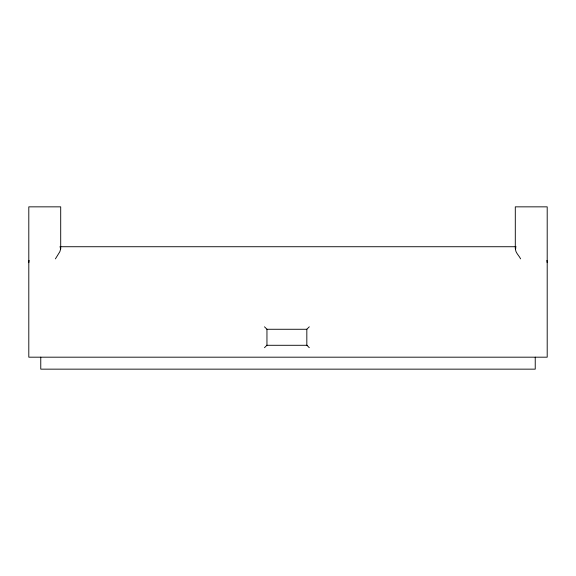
<?xml version="1.0" encoding="UTF-8"?>
<svg xmlns="http://www.w3.org/2000/svg" width="576" height="576" viewBox="0 0 576 576"><rect width="100%" height="100%" fill="white"/><g stroke="black" fill="none" stroke-linecap="round" stroke-linejoin="round"><path stroke-width="0.86" d="M28.8 262.678L29.081 260.388M520.596 258.862C519.113 255.463 514.13 251.604 515.837 247.565M515.297 248.861L515.297 206.849L547.2 206.849L547.2 357.185L28.8 357.185L28.8 206.849L60.703 206.849L60.703 248.861L59.846 251.698L55.404 258.862M264.492 347.688L266.954 345.226L266.954 329.184M309.29 326.808L306.828 329.27L266.954 329.27L264.492 326.808M266.623 345.29L307.181 345.29M59.926 246.73L516.074 246.73M309.29 347.688L306.828 345.226L306.828 329.184M60.163 247.565L60.703 248.861M546.919 260.388L547.2 262.678M535.234 357.185L535.234 369.151L40.766 369.151L40.766 357.185"/></g></svg>
